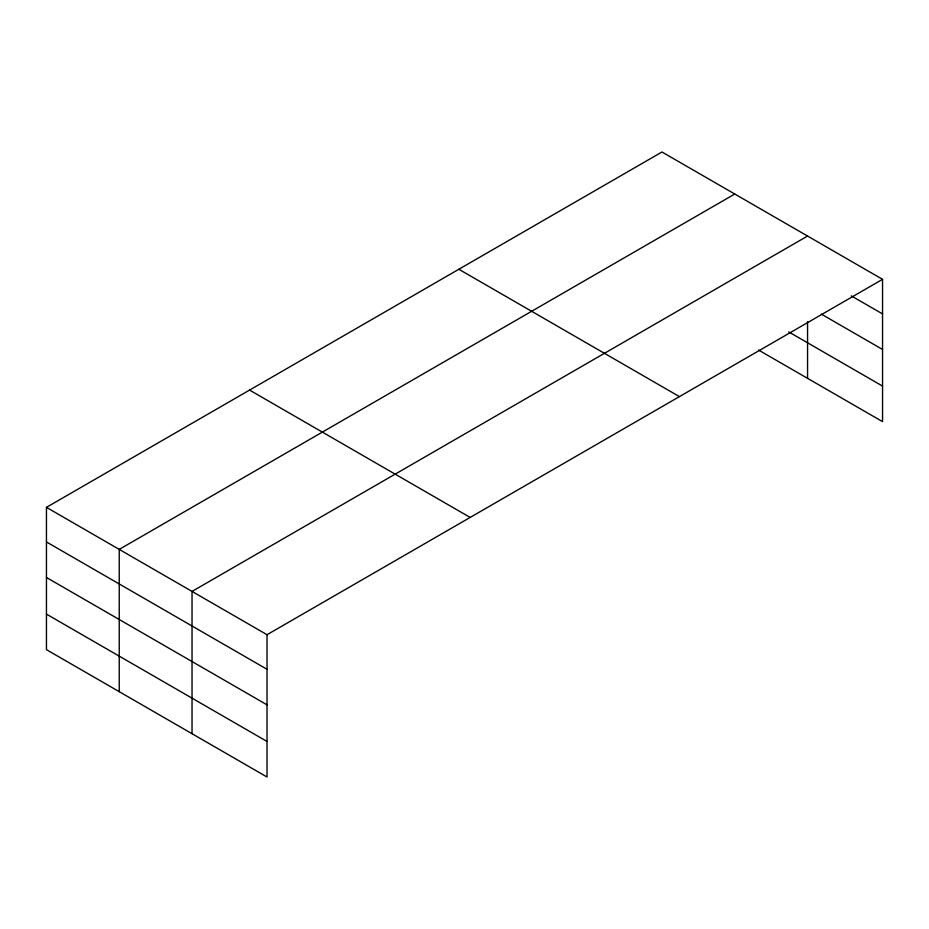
<?xml version="1.0" encoding="UTF-8"?>
<svg xmlns="http://www.w3.org/2000/svg" width="929" height="929" viewBox="0 0 929 929"><rect width="100%" height="100%" fill="white"/><g stroke="black" fill="none" stroke-linecap="round" stroke-linejoin="round"><path stroke-width="1.39" d="M46.45 507.362L267.029 634.716L267.029 777.004L46.45 649.661L46.45 507.362L661.971 151.996L882.55 279.339L882.55 421.638L758.61 350.082M734.758 194.022L119.237 549.387L119.237 691.687M807.556 236.047L192.036 591.413L192.036 733.713M267.029 634.716L882.55 279.339M851.301 295.875L882.55 313.921M821.306 314.107L882.55 349.467M788.733 331.92L882.55 386.092M458.845 269.259L679.424 396.613M249.576 390.087L470.155 517.441M46.45 541.944L267.029 669.286M46.45 577.49L267.029 704.832M46.45 614.115L267.029 741.458M807.556 321.666L807.556 378.335"/></g></svg>
